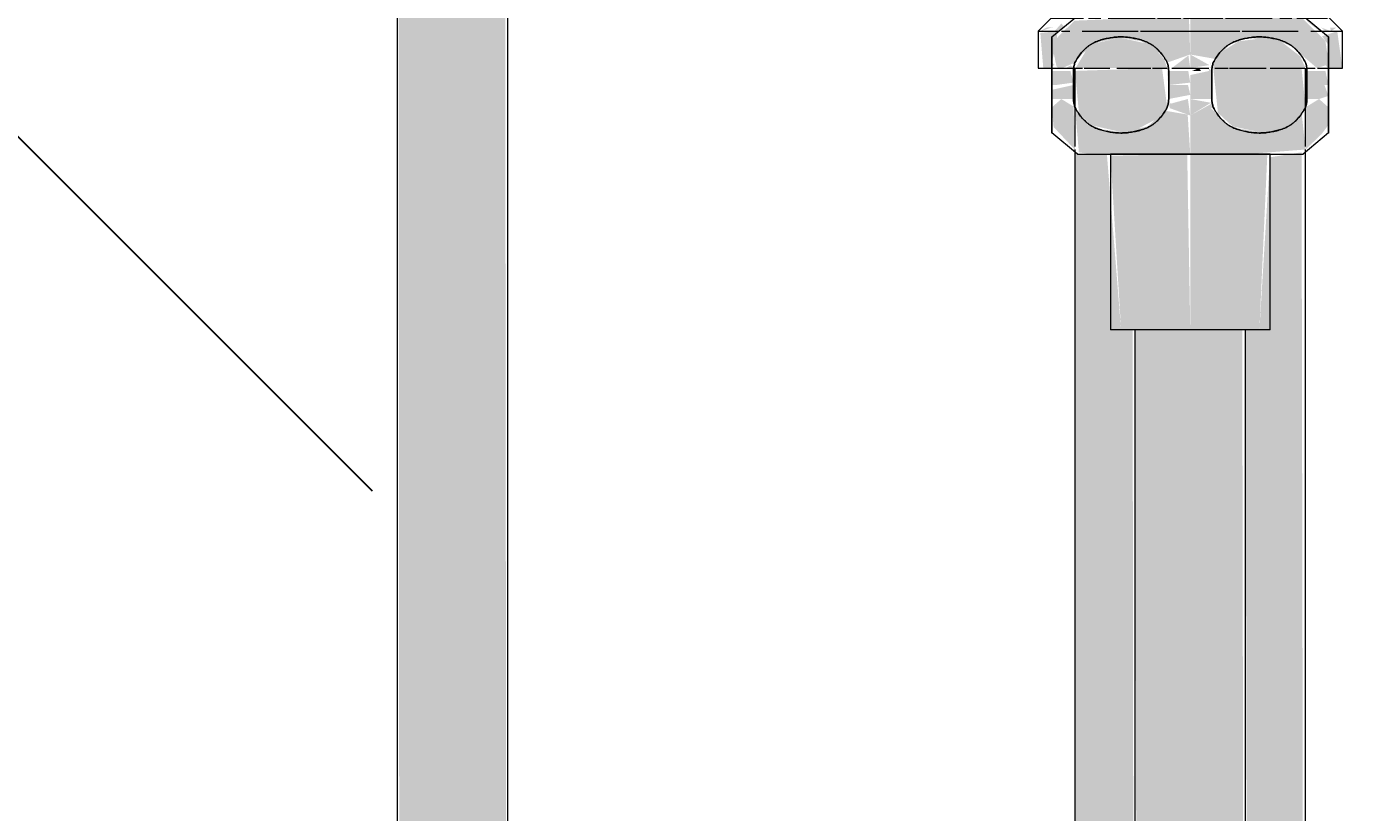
# Model space of a CAD drawing. Header units: metres. Extents: x 147 to 427, y -16 to 162.
# Drawn here: x 392.8434 to 392.9866, y 0.3857 to 0.471 of the extents above; entities that cross this region are included whole.
import ezdxf

# ---------------------------------------------------------------- set-up
doc = ezdxf.new("R2010")
doc.units = ezdxf.units.M
for name, color, linetype, lineweight in [('A-ANNO-DIMS', 7, 'Continuous', 5), ('A-ANNO-DIMS-50', 7, 'Continuous', 5), ('P-PIPE', 7, 'Continuous', 5), ('P-SANR-FIXT', 7, 'Continuous', 5)]:
    doc.layers.add(name, color=color, linetype=linetype, lineweight=lineweight)
doc.styles.add('Century Gothic', font='GOTHIC.TTF', dxfattribs={"height": 0.05})
doc.dimstyles.new('Setores_1_mm', dxfattribs={"dimscale": 0.3048, "dimtxt": 0.052208, "dimasz": 0.520833, "dimexe": 0.393701, "dimexo": 0.246063, "dimgap": 0.287073, "dimtad": 1, "dimrnd": 0.01, "dimzin": 0, "dimdsep": 46, "dimtxsty": 'Century Gothic', "dimblk1": 'OBLIQUE', "dimblk2": 'OBLIQUE', "dimsah": 1, "dimcen": 0.09, "dimazin": 0, "dimtfac": 1, "dimtdec": 4, "dimtix": 1, "dimtmove": 0, "dimatfit": 3, "dimfxl": 1, "dimtvp": 1, "dimtolj": 1, "dimtzin": 0, "dimarcsym": 2})

# ---------------------------------------------------------------- blocks, each defined once
blk = doc.blocks.new('UT_Ducha higiênica - UT_Ducha higiênica-V225-HH')
at = {"layer": 'P-SANR-FIXT', "true_color": 0xf4f4f4, "transparency": 33554598}
h = blk.add_hatch(color=7, dxfattribs=at)
h.paths.add_polyline_path([(-160.30198, 0.1), (-160.28998, 0.1), (-160.29053, 0.1875), (-160.30198, 0.1875), (-160.30198, 0.12592)])
h.paths.add_polyline_path([(-160.29104, 0.2125), (-160.28998, 0.2125), (-160.29049, 0.66817), (-160.30198, 0.66817), (-160.30164, 0.2125), (-160.2911, 0.2125)])
h = blk.add_hatch(color=7, dxfattribs=at)
h.paths.add_polyline_path([(-160.22985, 0.4665), (-160.22853, 0.46707), (-160.22765, 0.46808), (-160.2259, 0.46934), (-160.2234, 0.46978), (-160.22125, 0.4694), (-160.2194, 0.46818), (-160.21837, 0.46713), (-160.21598, 0.46797), (-160.21613, 0.47216), (-160.22853, 0.47164), (-160.23027, 0.46995), (-160.2307, 0.46936), (-160.23098, 0.46898), (-160.23047, 0.46664), (-160.23027, 0.4665)])
h.paths.add_polyline_path([(-160.2162, 0.4665), (-160.21598, 0.4665), (-160.21618, 0.46786), (-160.21797, 0.4665), (-160.21695, 0.4665)])
h = blk.add_hatch(color=7, dxfattribs=at)
h.paths.add_polyline_path([(-160.21598, 0.46797), (-160.21316, 0.46747), (-160.21171, 0.46905), (-160.20966, 0.46978), (-160.20606, 0.46933), (-160.20493, 0.46881), (-160.20224, 0.4665), (-160.20132, 0.46679), (-160.20098, 0.46709), (-160.20132, 0.46945), (-160.20391, 0.47198), (-160.20516, 0.47216), (-160.21598, 0.4719), (-160.21598, 0.46898)])
h.paths.add_polyline_path([(-160.21598, 0.4665), (-160.21391, 0.46682), (-160.21598, 0.46797), (-160.21598, 0.46709)])
for points in [[(-160.22347, 0.4665), (-160.21848, 0.4665), (-160.2188, 0.46747), (-160.22025, 0.46905), (-160.2235, 0.46978), (-160.2263, 0.46919), (-160.22704, 0.4688), (-160.22841, 0.4665), (-160.22348, 0.4665)], [(-160.21348, 0.4665), (-160.20348, 0.4665), (-160.20406, 0.46778), (-160.20606, 0.46933), (-160.20783, 0.46978), (-160.21073, 0.4694), (-160.21239, 0.46838), (-160.21348, 0.46709)], [(-160.23054, 0.46466), (-160.22864, 0.46492), (-160.22897, 0.46619), (-160.23098, 0.46619), (-160.23098, 0.46466)], [(-160.22234, 0.45955), (-160.21948, 0.46105), (-160.21848, 0.46224), (-160.21904, 0.4665), (-160.22848, 0.46619), (-160.22806, 0.46173), (-160.22681, 0.46032), (-160.22348, 0.45955), (-160.22247, 0.45955)], [(-160.21832, 0.46466), (-160.21598, 0.46492), (-160.2162, 0.46619), (-160.21832, 0.46619), (-160.21832, 0.46492)], [(-160.21374, 0.46466), (-160.21364, 0.46492), (-160.21391, 0.46619), (-160.21598, 0.46574), (-160.21598, 0.46466), (-160.21443, 0.46466)], [(-160.21481, 0.46619), (-160.21505, 0.4665), (-160.21576, 0.46619)], [(-160.20734, 0.45955), (-160.20505, 0.46038), (-160.20348, 0.46224), (-160.20391, 0.4665), (-160.21348, 0.4665), (-160.21298, 0.46164), (-160.21139, 0.46017), (-160.20848, 0.45955), (-160.20738, 0.45955)], [(-160.20099, 0.46466), (-160.20132, 0.46619), (-160.20333, 0.46619), (-160.20333, 0.46466), (-160.20143, 0.46466)], [(-160.22996, 0.46314), (-160.22864, 0.46314), (-160.22864, 0.46466), (-160.23098, 0.46414), (-160.23098, 0.46314)], [(-160.21832, 0.46314), (-160.21598, 0.46359), (-160.21622, 0.46466), (-160.21832, 0.46466)], [(-160.21598, 0.46314), (-160.21364, 0.46314), (-160.21374, 0.46466), (-160.21598, 0.46466), (-160.21598, 0.46359)], [(-160.20201, 0.46314), (-160.20099, 0.46348), (-160.20143, 0.46466), (-160.20333, 0.46466), (-160.20333, 0.46314), (-160.20272, 0.46314)], [(-160.22848, 0.45765), (-160.22864, 0.46233), (-160.22996, 0.46314), (-160.23098, 0.46224), (-160.2308, 0.4601), (-160.22853, 0.45769)], [(-160.20348, 0.45766), (-160.20172, 0.45935), (-160.20098, 0.46035), (-160.20099, 0.46224), (-160.20201, 0.46314), (-160.20348, 0.46224), (-160.20348, 0.45797)], [(-160.21697, 0.4381), (-160.21598, 0.4381), (-160.21631, 0.45716), (-160.22463, 0.45698), (-160.22348, 0.4381), (-160.21702, 0.4381)], [(-160.21494, 0.4381), (-160.20848, 0.4381), (-160.20762, 0.45716), (-160.21598, 0.45716), (-160.21598, 0.4381)], [(-160.21298, 0.232), (-160.20998, 0.232), (-160.21034, 0.4381), (-160.22198, 0.4381), (-160.22145, 0.232), (-160.21312, 0.232)]]:
    blk.add_hatch(color=7, dxfattribs=at).paths.add_polyline_path(points)
h = blk.add_hatch(color=7, dxfattribs=at)
h.paths.add_polyline_path([(-160.21631, 0.45716), (-160.21598, 0.45716), (-160.21626, 0.46145), (-160.21878, 0.46188), (-160.22058, 0.46017), (-160.22348, 0.45955), (-160.22551, 0.45985), (-160.22692, 0.46039), (-160.22848, 0.46224), (-160.22806, 0.45735), (-160.22681, 0.45716), (-160.21697, 0.45716)])
h.paths.add_polyline_path([(-160.21598, 0.46136), (-160.21624, 0.46314), (-160.21822, 0.4626), (-160.21626, 0.46151)])
h = blk.add_hatch(color=7, dxfattribs=at)
h.paths.add_polyline_path([(-160.20986, 0.45716), (-160.20348, 0.45766), (-160.20391, 0.46173), (-160.20534, 0.46025), (-160.20848, 0.45955), (-160.21079, 0.45995), (-160.21188, 0.46034), (-160.21374, 0.46215), (-160.21598, 0.46136), (-160.21598, 0.45716), (-160.20987, 0.45716)])
h.paths.add_polyline_path([(-160.21598, 0.46136), (-160.21374, 0.46273), (-160.21598, 0.46314), (-160.21598, 0.46224)])
at = {"layer": 'P-SANR-FIXT'}
for p, q in [((-160.30198, 0.67161), (-160.30198, 0.1)), ((-160.28998, 0.1), (-160.28998, 0.67161)), ((-160.23098, 0.46987), (-160.22821, 0.47216)), ((-160.20375, 0.47216), (-160.20099, 0.46987)), ((-160.23098, 0.46709), (-160.23098, 0.46224)), ((-160.20098, 0.46224), (-160.20098, 0.46709)), ((-160.23098, 0.46466), (-160.23098, 0.46619)), ((-160.22864, 0.46619), (-160.22864, 0.46466)), ((-160.21832, 0.46466), (-160.21832, 0.46619)), ((-160.21364, 0.46619), (-160.21364, 0.46466)), ((-160.20333, 0.46466), (-160.20333, 0.46619)), ((-160.20099, 0.46619), (-160.20099, 0.46466)), ((-160.23098, 0.46314), (-160.23098, 0.46466)), ((-160.22864, 0.46466), (-160.22864, 0.46314)), ((-160.21832, 0.46314), (-160.21832, 0.46466)), ((-160.21364, 0.46466), (-160.21364, 0.46314)), ((-160.20333, 0.46314), (-160.20333, 0.46466)), ((-160.20099, 0.46466), (-160.20099, 0.46314)), ((-160.22821, 0.45716), (-160.23098, 0.45946)), ((-160.20099, 0.45946), (-160.20375, 0.45716)), ((-160.2278, 0.45716), (-160.21598, 0.45716)), ((-160.22464, 0.45716), (-160.22464, 0.4381)), ((-160.21598, 0.45716), (-160.20417, 0.45716)), ((-160.20732, 0.4381), (-160.20732, 0.45716)), ((-160.21598, 0.4381), (-160.22464, 0.4381)), ((-160.22198, 0.4381), (-160.22198, 0.1)), ((-160.20732, 0.4381), (-160.21598, 0.4381)), ((-160.20998, 0.1), (-160.20998, 0.4381))]:
    blk.add_line(p, q, dxfattribs=at)
at = {"layer": 'P-SANR-FIXT', "color": 253, "true_color": 0x9e9e9e}
for p, q in [((-160.23098, 0.46619), (-160.23098, 0.46466)), ((-160.22864, 0.46492), (-160.22864, 0.46619)), ((-160.21832, 0.46619), (-160.21832, 0.46466)), ((-160.21364, 0.46492), (-160.21364, 0.46619)), ((-160.20333, 0.46619), (-160.20333, 0.46466)), ((-160.20099, 0.46492), (-160.20099, 0.46619)), ((-160.23098, 0.46466), (-160.23098, 0.46314)), ((-160.22864, 0.46314), (-160.22864, 0.46466)), ((-160.21832, 0.46466), (-160.21832, 0.46314)), ((-160.21364, 0.46314), (-160.21364, 0.46466)), ((-160.20333, 0.46466), (-160.20333, 0.46314)), ((-160.20099, 0.46314), (-160.20099, 0.46466)), ((-160.22821, 0.45716), (-160.22464, 0.45716)), ((-160.22821, 0.45716), (-160.2278, 0.45716)), ((-160.22211, 0.45716), (-160.22464, 0.45716)), ((-160.21822, 0.45716), (-160.2221, 0.45716)), ((-160.21598, 0.45716), (-160.21822, 0.45716)), ((-160.20987, 0.45716), (-160.21598, 0.45716)), ((-160.20732, 0.45716), (-160.20986, 0.45716)), ((-160.20732, 0.45716), (-160.20375, 0.45716)), ((-160.22242, 0.4381), (-160.22348, 0.4381)), ((-160.21598, 0.4381), (-160.22198, 0.4381)), ((-160.20998, 0.4381), (-160.21598, 0.4381)), ((-160.20848, 0.4381), (-160.20955, 0.4381))]:
    blk.add_line(p, q, dxfattribs=at)
at = {"layer": 'P-SANR-FIXT', "color": 254, "true_color": 0xd5d5d5}
for p, q in [((-160.22864, 0.46466), (-160.22864, 0.46492)), ((-160.21364, 0.46466), (-160.21364, 0.46492)), ((-160.20099, 0.46466), (-160.20099, 0.46492)), ((-160.22211, 0.45716), (-160.22464, 0.45716)), ((-160.22437, 0.45716), (-160.22211, 0.45716)), ((-160.2221, 0.45716), (-160.21598, 0.45716)), ((-160.21598, 0.45716), (-160.2221, 0.45716)), ((-160.21598, 0.45716), (-160.20987, 0.45716)), ((-160.20987, 0.45716), (-160.21598, 0.45716)), ((-160.20986, 0.45716), (-160.20759, 0.45716)), ((-160.20732, 0.45716), (-160.20986, 0.45716)), ((-160.21785, 0.4381), (-160.22225, 0.4381)), ((-160.21598, 0.4381), (-160.22198, 0.4381)), ((-160.21598, 0.4381), (-160.21717, 0.4381)), ((-160.20998, 0.4381), (-160.21598, 0.4381)), ((-160.20971, 0.4381), (-160.21598, 0.4381))]:
    blk.add_line(p, q, dxfattribs=at)
at = {"layer": 'P-SANR-FIXT'}
for points, knots in [([(-160.23098, 0.46709), (-160.23098, 0.4673), (-160.23098, 0.46768), (-160.23098, 0.46819), (-160.23098, 0.46855), (-160.23098, 0.46881), (-160.23098, 0.46899), (-160.23098, 0.46914), (-160.23098, 0.46933), (-160.23098, 0.46951), (-160.23098, 0.46965), (-160.23098, 0.46973), (-160.23098, 0.46978), (-160.23098, 0.46983), (-160.23098, 0.46987), (-160.23098, 0.46989), (-160.23098, 0.46986), (-160.23098, 0.46979), (-160.23098, 0.46972), (-160.23098, 0.46964), (-160.23098, 0.46951), (-160.23098, 0.46933), (-160.23098, 0.46915), (-160.23098, 0.46904), (-160.23098, 0.46899)], [0, 0, 0, 0, 0.05, 0.1, 0.15, 0.175, 0.2, 0.225, 0.25, 0.3, 0.35, 0.375, 0.4, 0.425, 0.45, 0.5, 0.55, 0.6, 0.625, 0.65, 0.7, 0.75, 0.775, 0.8, 0.8, 0.8, 0.8]), ([(-160.21848, 0.46709), (-160.21859, 0.4673), (-160.21881, 0.46768), (-160.21919, 0.46819), (-160.21954, 0.46855), (-160.21984, 0.46881), (-160.22007, 0.46899), (-160.22033, 0.46914), (-160.22068, 0.46933), (-160.22116, 0.46951), (-160.22166, 0.46965), (-160.22205, 0.46973), (-160.22234, 0.46978), (-160.22263, 0.46983), (-160.22302, 0.46987), (-160.22351, 0.46989), (-160.22409, 0.46986), (-160.22457, 0.46979), (-160.22495, 0.46972), (-160.22534, 0.46964), (-160.22582, 0.46951), (-160.22629, 0.46933), (-160.22664, 0.46915), (-160.22688, 0.46899), (-160.22712, 0.46881), (-160.22742, 0.46856), (-160.2279, 0.46804), (-160.22827, 0.4675), (-160.22848, 0.46709)], [0, 0, 0, 0, 0.05, 0.1, 0.15, 0.175, 0.2, 0.225, 0.25, 0.3, 0.35, 0.375, 0.4, 0.425, 0.45, 0.5, 0.55, 0.6, 0.625, 0.65, 0.7, 0.75, 0.775, 0.8, 0.825, 0.85, 0.9, 1, 1, 1, 1]), ([(-160.20348, 0.46709), (-160.20359, 0.4673), (-160.20381, 0.46768), (-160.20419, 0.46819), (-160.20454, 0.46855), (-160.20484, 0.46881), (-160.20507, 0.46899), (-160.20533, 0.46914), (-160.20568, 0.46933), (-160.20616, 0.46951), (-160.20666, 0.46965), (-160.20705, 0.46973), (-160.20734, 0.46978), (-160.20763, 0.46983), (-160.20802, 0.46987), (-160.20851, 0.46989), (-160.20909, 0.46986), (-160.20957, 0.46979), (-160.20995, 0.46972), (-160.21034, 0.46964), (-160.21082, 0.46951), (-160.21129, 0.46933), (-160.21164, 0.46915), (-160.21188, 0.46899), (-160.21212, 0.46881), (-160.21242, 0.46856), (-160.2129, 0.46804), (-160.21327, 0.4675), (-160.21348, 0.46709)], [0, 0, 0, 0, 0.05, 0.1, 0.15, 0.175, 0.2, 0.225, 0.25, 0.3, 0.35, 0.375, 0.4, 0.425, 0.45, 0.5, 0.55, 0.6, 0.625, 0.65, 0.7, 0.75, 0.775, 0.8, 0.825, 0.85, 0.9, 1, 1, 1, 1]), ([(-160.20098, 0.46898), (-160.20098, 0.46904), (-160.20098, 0.46914), (-160.20098, 0.46933), (-160.20098, 0.46951), (-160.20098, 0.46965), (-160.20098, 0.46973), (-160.20098, 0.46978), (-160.20098, 0.46983), (-160.20098, 0.46987), (-160.20098, 0.46989), (-160.20098, 0.46986), (-160.20098, 0.46979), (-160.20098, 0.46972), (-160.20098, 0.46964), (-160.20098, 0.46951), (-160.20098, 0.46933), (-160.20098, 0.46915), (-160.20098, 0.46899), (-160.20098, 0.46881), (-160.20098, 0.46856), (-160.20098, 0.46804), (-160.20098, 0.4675), (-160.20098, 0.46709)], [0.2, 0.2, 0.2, 0.2, 0.225, 0.25, 0.3, 0.35, 0.375, 0.4, 0.425, 0.45, 0.5, 0.55, 0.6, 0.625, 0.65, 0.7, 0.75, 0.775, 0.8, 0.825, 0.85, 0.9, 1, 1, 1, 1]), ([(-160.23098, 0.46034), (-160.23098, 0.46029), (-160.23098, 0.46018), (-160.23098, 0.46), (-160.23098, 0.45982), (-160.23098, 0.45969), (-160.23098, 0.45961), (-160.23098, 0.45953), (-160.23098, 0.45947), (-160.23098, 0.45944), (-160.23098, 0.45946), (-160.23098, 0.4595), (-160.23098, 0.45955), (-160.23098, 0.4596), (-160.23098, 0.45968), (-160.23098, 0.45982), (-160.23098, 0.46), (-160.23098, 0.46018), (-160.23098, 0.46034), (-160.23098, 0.46052), (-160.23098, 0.46078), (-160.23098, 0.46114), (-160.23098, 0.46165), (-160.23098, 0.46203), (-160.23098, 0.46224)], [0.2, 0.2, 0.2, 0.2, 0.225, 0.25, 0.3, 0.35, 0.375, 0.4, 0.45, 0.5, 0.55, 0.575, 0.6, 0.625, 0.65, 0.7, 0.75, 0.775, 0.8, 0.825, 0.85, 0.9, 0.95, 1, 1, 1, 1]), ([(-160.22848, 0.46224), (-160.22827, 0.46183), (-160.2279, 0.46128), (-160.22742, 0.46077), (-160.22712, 0.46051), (-160.22688, 0.46034), (-160.22664, 0.46018), (-160.22629, 0.46), (-160.22582, 0.45982), (-160.22534, 0.45969), (-160.22495, 0.45961), (-160.22457, 0.45953), (-160.22409, 0.45947), (-160.22351, 0.45944), (-160.22302, 0.45946), (-160.22263, 0.4595), (-160.22234, 0.45955), (-160.22205, 0.4596), (-160.22166, 0.45968), (-160.22116, 0.45982), (-160.22068, 0.46), (-160.22033, 0.46018), (-160.22007, 0.46034), (-160.21984, 0.46052), (-160.21954, 0.46078), (-160.21919, 0.46114), (-160.21881, 0.46165), (-160.21859, 0.46203), (-160.21848, 0.46224)], [0, 0, 0, 0, 0.1, 0.15, 0.175, 0.2, 0.225, 0.25, 0.3, 0.35, 0.375, 0.4, 0.45, 0.5, 0.55, 0.575, 0.6, 0.625, 0.65, 0.7, 0.75, 0.775, 0.8, 0.825, 0.85, 0.9, 0.95, 1, 1, 1, 1]), ([(-160.21348, 0.46224), (-160.21327, 0.46183), (-160.2129, 0.46128), (-160.21242, 0.46077), (-160.21212, 0.46051), (-160.21188, 0.46034), (-160.21164, 0.46018), (-160.21129, 0.46), (-160.21082, 0.45982), (-160.21034, 0.45969), (-160.20995, 0.45961), (-160.20957, 0.45953), (-160.20909, 0.45947), (-160.20851, 0.45944), (-160.20802, 0.45946), (-160.20763, 0.4595), (-160.20734, 0.45955), (-160.20705, 0.4596), (-160.20666, 0.45968), (-160.20616, 0.45982), (-160.20568, 0.46), (-160.20533, 0.46018), (-160.20507, 0.46034), (-160.20484, 0.46052), (-160.20454, 0.46078), (-160.20419, 0.46114), (-160.20381, 0.46165), (-160.20359, 0.46203), (-160.20348, 0.46224)], [0, 0, 0, 0, 0.1, 0.15, 0.175, 0.2, 0.225, 0.25, 0.3, 0.35, 0.375, 0.4, 0.45, 0.5, 0.55, 0.575, 0.6, 0.625, 0.65, 0.7, 0.75, 0.775, 0.8, 0.825, 0.85, 0.9, 0.95, 1, 1, 1, 1]), ([(-160.20098, 0.46224), (-160.20098, 0.46183), (-160.20098, 0.46128), (-160.20098, 0.46077), (-160.20098, 0.46051), (-160.20098, 0.46034), (-160.20098, 0.46018), (-160.20098, 0.46), (-160.20098, 0.45982), (-160.20098, 0.45969), (-160.20098, 0.45961), (-160.20098, 0.45953), (-160.20098, 0.45947), (-160.20098, 0.45944), (-160.20098, 0.45946), (-160.20098, 0.4595), (-160.20098, 0.45955), (-160.20098, 0.4596), (-160.20098, 0.45968), (-160.20098, 0.45982), (-160.20098, 0.46), (-160.20098, 0.46018), (-160.20098, 0.46029), (-160.20098, 0.46035)], [0, 0, 0, 0, 0.1, 0.15, 0.175, 0.2, 0.225, 0.25, 0.3, 0.35, 0.375, 0.4, 0.45, 0.5, 0.55, 0.575, 0.6, 0.625, 0.65, 0.7, 0.75, 0.775, 0.8, 0.8, 0.8, 0.8])]:
    blk.add_open_spline(points, degree=3, knots=knots, dxfattribs=at)
at = {"layer": 'P-SANR-FIXT', "color": 254, "true_color": 0xd5d5d5}
for points, knots in [([(-160.22689, 0.46898), (-160.22681, 0.46904), (-160.22664, 0.46914), (-160.22628, 0.46933), (-160.2258, 0.46951), (-160.22531, 0.46965), (-160.22491, 0.46973), (-160.22472, 0.46977), (-160.22462, 0.46978)], [0.2, 0.2, 0.2, 0.2, 0.225, 0.25, 0.3, 0.35, 0.375, 0.4, 0.4, 0.4, 0.4]), ([(-160.22462, 0.46978), (-160.22452, 0.4698), (-160.22433, 0.46983), (-160.22395, 0.46987), (-160.22346, 0.46989), (-160.22287, 0.46986), (-160.22249, 0.46981), (-160.2223, 0.46978)], [0.4, 0.4, 0.4, 0.4, 0.425, 0.45, 0.5, 0.55, 0.6, 0.6, 0.6, 0.6]), ([(-160.2223, 0.46978), (-160.22221, 0.46976), (-160.22202, 0.46972), (-160.22163, 0.46964), (-160.22114, 0.46951), (-160.22068, 0.46933), (-160.22033, 0.46915), (-160.22016, 0.46904), (-160.22008, 0.46899)], [0.6, 0.6, 0.6, 0.6, 0.625, 0.65, 0.7, 0.75, 0.775, 0.8, 0.8, 0.8, 0.8]), ([(-160.21189, 0.46898), (-160.21181, 0.46904), (-160.21164, 0.46914), (-160.21128, 0.46933), (-160.2108, 0.46951), (-160.21031, 0.46965), (-160.20991, 0.46973), (-160.20972, 0.46977), (-160.20962, 0.46978)], [0.2, 0.2, 0.2, 0.2, 0.225, 0.25, 0.3, 0.35, 0.375, 0.4, 0.4, 0.4, 0.4]), ([(-160.20962, 0.46978), (-160.20952, 0.4698), (-160.20933, 0.46983), (-160.20895, 0.46987), (-160.20846, 0.46989), (-160.20787, 0.46986), (-160.20749, 0.46981), (-160.2073, 0.46978)], [0.4, 0.4, 0.4, 0.4, 0.425, 0.45, 0.5, 0.55, 0.6, 0.6, 0.6, 0.6]), ([(-160.2073, 0.46978), (-160.20721, 0.46976), (-160.20702, 0.46972), (-160.20663, 0.46964), (-160.20614, 0.46951), (-160.20568, 0.46933), (-160.20533, 0.46915), (-160.20516, 0.46904), (-160.20508, 0.46899)], [0.6, 0.6, 0.6, 0.6, 0.625, 0.65, 0.7, 0.75, 0.775, 0.8, 0.8, 0.8, 0.8]), ([(-160.22848, 0.46709), (-160.22838, 0.4673), (-160.22815, 0.46768), (-160.22778, 0.46819), (-160.22743, 0.46855), (-160.22713, 0.46881), (-160.22697, 0.46893), (-160.22689, 0.46898)], [0, 0, 0, 0, 0.05, 0.1, 0.15, 0.175, 0.2, 0.2, 0.2, 0.2]), ([(-160.22008, 0.46899), (-160.22, 0.46893), (-160.21985, 0.46881), (-160.21955, 0.46856), (-160.21906, 0.46804), (-160.2187, 0.4675), (-160.21848, 0.46709)], [0.8, 0.8, 0.8, 0.8, 0.825, 0.85, 0.9, 1, 1, 1, 1]), ([(-160.21348, 0.46709), (-160.21338, 0.4673), (-160.21315, 0.46768), (-160.21278, 0.46819), (-160.21243, 0.46855), (-160.21213, 0.46881), (-160.21197, 0.46893), (-160.21189, 0.46898)], [0, 0, 0, 0, 0.05, 0.1, 0.15, 0.175, 0.2, 0.2, 0.2, 0.2]), ([(-160.20508, 0.46899), (-160.205, 0.46893), (-160.20485, 0.46881), (-160.20455, 0.46856), (-160.20406, 0.46804), (-160.2037, 0.4675), (-160.20348, 0.46709)], [0.8, 0.8, 0.8, 0.8, 0.825, 0.85, 0.9, 1, 1, 1, 1]), ([(-160.22689, 0.46035), (-160.22697, 0.4604), (-160.22713, 0.46052), (-160.22743, 0.46078), (-160.22778, 0.46114), (-160.22815, 0.46165), (-160.22838, 0.46203), (-160.22848, 0.46224)], [0.8, 0.8, 0.8, 0.8, 0.825, 0.85, 0.9, 0.95, 1, 1, 1, 1]), ([(-160.21848, 0.46224), (-160.2187, 0.46183), (-160.21906, 0.46128), (-160.21955, 0.46077), (-160.21985, 0.46051), (-160.22, 0.4604), (-160.22008, 0.46034)], [0, 0, 0, 0, 0.1, 0.15, 0.175, 0.2, 0.2, 0.2, 0.2]), ([(-160.21189, 0.46035), (-160.21197, 0.4604), (-160.21213, 0.46052), (-160.21243, 0.46078), (-160.21278, 0.46114), (-160.21315, 0.46165), (-160.21338, 0.46203), (-160.21348, 0.46224)], [0.8, 0.8, 0.8, 0.8, 0.825, 0.85, 0.9, 0.95, 1, 1, 1, 1]), ([(-160.20348, 0.46224), (-160.2037, 0.46183), (-160.20406, 0.46128), (-160.20455, 0.46077), (-160.20485, 0.46051), (-160.205, 0.4604), (-160.20508, 0.46034)], [0, 0, 0, 0, 0.1, 0.15, 0.175, 0.2, 0.2, 0.2, 0.2]), ([(-160.22462, 0.45955), (-160.22472, 0.45956), (-160.22491, 0.4596), (-160.22531, 0.45968), (-160.2258, 0.45982), (-160.22628, 0.46), (-160.22664, 0.46018), (-160.22681, 0.46029), (-160.22689, 0.46035)], [0.6, 0.6, 0.6, 0.6, 0.625, 0.65, 0.7, 0.75, 0.775, 0.8, 0.8, 0.8, 0.8]), ([(-160.22008, 0.46034), (-160.22016, 0.46029), (-160.22033, 0.46018), (-160.22068, 0.46), (-160.22114, 0.45982), (-160.22163, 0.45969), (-160.22202, 0.45961), (-160.22221, 0.45957), (-160.2223, 0.45955)], [0.2, 0.2, 0.2, 0.2, 0.225, 0.25, 0.3, 0.35, 0.375, 0.4, 0.4, 0.4, 0.4]), ([(-160.20962, 0.45955), (-160.20972, 0.45956), (-160.20991, 0.4596), (-160.21031, 0.45968), (-160.2108, 0.45982), (-160.21128, 0.46), (-160.21164, 0.46018), (-160.21181, 0.46029), (-160.21189, 0.46035)], [0.6, 0.6, 0.6, 0.6, 0.625, 0.65, 0.7, 0.75, 0.775, 0.8, 0.8, 0.8, 0.8]), ([(-160.20508, 0.46034), (-160.20516, 0.46029), (-160.20533, 0.46018), (-160.20568, 0.46), (-160.20614, 0.45982), (-160.20663, 0.45969), (-160.20702, 0.45961), (-160.20721, 0.45957), (-160.2073, 0.45955)], [0.2, 0.2, 0.2, 0.2, 0.225, 0.25, 0.3, 0.35, 0.375, 0.4, 0.4, 0.4, 0.4]), ([(-160.2223, 0.45955), (-160.22249, 0.45952), (-160.22287, 0.45947), (-160.22346, 0.45944), (-160.22395, 0.45946), (-160.22433, 0.4595), (-160.22452, 0.45953), (-160.22462, 0.45955)], [0.4, 0.4, 0.4, 0.4, 0.45, 0.5, 0.55, 0.575, 0.6, 0.6, 0.6, 0.6]), ([(-160.2073, 0.45955), (-160.20749, 0.45952), (-160.20787, 0.45947), (-160.20846, 0.45944), (-160.20895, 0.45946), (-160.20933, 0.4595), (-160.20952, 0.45953), (-160.20962, 0.45955)], [0.4, 0.4, 0.4, 0.4, 0.45, 0.5, 0.55, 0.575, 0.6, 0.6, 0.6, 0.6])]:
    blk.add_open_spline(points, degree=3, knots=knots, dxfattribs=at)
at = {"layer": 'P-SANR-FIXT', "color": 253, "true_color": 0x9e9e9e}
for points, knots in [([(-160.23098, 0.46899), (-160.23098, 0.46893), (-160.23098, 0.46881), (-160.23098, 0.46856), (-160.23098, 0.46804), (-160.23098, 0.4675), (-160.23098, 0.46709)], [0.8, 0.8, 0.8, 0.8, 0.825, 0.85, 0.9, 1, 1, 1, 1]), ([(-160.20098, 0.46709), (-160.20098, 0.4673), (-160.20098, 0.46768), (-160.20098, 0.46819), (-160.20098, 0.46855), (-160.20098, 0.46881), (-160.20098, 0.46893), (-160.20098, 0.46898)], [0, 0, 0, 0, 0.05, 0.1, 0.15, 0.175, 0.2, 0.2, 0.2, 0.2]), ([(-160.23098, 0.46224), (-160.23098, 0.46183), (-160.23098, 0.46128), (-160.23098, 0.46077), (-160.23098, 0.46051), (-160.23098, 0.4604), (-160.23098, 0.46034)], [0, 0, 0, 0, 0.1, 0.15, 0.175, 0.2, 0.2, 0.2, 0.2]), ([(-160.20098, 0.46035), (-160.20098, 0.4604), (-160.20098, 0.46052), (-160.20098, 0.46078), (-160.20098, 0.46114), (-160.20098, 0.46165), (-160.20098, 0.46203), (-160.20098, 0.46224)], [0.8, 0.8, 0.8, 0.8, 0.825, 0.85, 0.9, 0.95, 1, 1, 1, 1])]:
    blk.add_open_spline(points, degree=3, knots=knots, dxfattribs=at)
for points in [[(-160.23098, 0.46709), (-160.23098, 0.46695), (-160.23098, 0.4668), (-160.23098, 0.46665)], [(-160.23098, 0.46665), (-160.23098, 0.4668), (-160.23098, 0.46695), (-160.23098, 0.46709)], [(-160.2286, 0.46665), (-160.22857, 0.4668), (-160.22853, 0.46695), (-160.22848, 0.46709)], [(-160.22848, 0.46709), (-160.22853, 0.46695), (-160.22857, 0.4668), (-160.2286, 0.46665)], [(-160.20337, 0.46665), (-160.20339, 0.4668), (-160.20343, 0.46695), (-160.20348, 0.46709)], [(-160.20348, 0.46709), (-160.20343, 0.46695), (-160.20339, 0.4668), (-160.20337, 0.46665)], [(-160.20098, 0.46709), (-160.20098, 0.46695), (-160.20098, 0.4668), (-160.20098, 0.46665)], [(-160.20098, 0.46665), (-160.20098, 0.4668), (-160.20098, 0.46695), (-160.20098, 0.46709)], [(-160.21837, 0.46665), (-160.21834, 0.4665), (-160.21833, 0.46635), (-160.21832, 0.46619)], [(-160.21832, 0.46619), (-160.21833, 0.46635), (-160.21834, 0.4665), (-160.21837, 0.46665)], [(-160.21364, 0.46619), (-160.21364, 0.46635), (-160.21363, 0.4665), (-160.2136, 0.46665)], [(-160.2136, 0.46665), (-160.21363, 0.4665), (-160.21364, 0.46635), (-160.21364, 0.46619)], [(-160.23098, 0.46268), (-160.23098, 0.46253), (-160.23098, 0.46238), (-160.23098, 0.46224)], [(-160.23098, 0.46224), (-160.23098, 0.46238), (-160.23098, 0.46253), (-160.23098, 0.46268)], [(-160.22848, 0.46224), (-160.22853, 0.46238), (-160.22857, 0.46253), (-160.2286, 0.46268)], [(-160.2286, 0.46268), (-160.22857, 0.46253), (-160.22853, 0.46238), (-160.22848, 0.46224)], [(-160.21832, 0.46314), (-160.21833, 0.46298), (-160.21834, 0.46283), (-160.21837, 0.46268)], [(-160.21837, 0.46268), (-160.21834, 0.46283), (-160.21833, 0.46298), (-160.21832, 0.46314)], [(-160.2136, 0.46268), (-160.21363, 0.46283), (-160.21364, 0.46298), (-160.21364, 0.46314)], [(-160.21364, 0.46314), (-160.21364, 0.46298), (-160.21363, 0.46283), (-160.2136, 0.46268)], [(-160.20348, 0.46224), (-160.20343, 0.46238), (-160.20339, 0.46253), (-160.20337, 0.46268)], [(-160.20337, 0.46268), (-160.20339, 0.46253), (-160.20343, 0.46238), (-160.20348, 0.46224)], [(-160.20098, 0.46268), (-160.20098, 0.46253), (-160.20098, 0.46238), (-160.20098, 0.46224)], [(-160.20098, 0.46224), (-160.20098, 0.46238), (-160.20098, 0.46253), (-160.20098, 0.46268)]]:
    blk.add_open_spline(points, degree=3, dxfattribs=at)
at = {"layer": 'P-SANR-FIXT'}
for points in [[(-160.21848, 0.46709), (-160.21843, 0.46695), (-160.21839, 0.4668), (-160.21837, 0.46665)], [(-160.21837, 0.46665), (-160.21839, 0.4668), (-160.21843, 0.46695), (-160.21848, 0.46709)], [(-160.2136, 0.46665), (-160.21357, 0.4668), (-160.21353, 0.46695), (-160.21348, 0.46709)], [(-160.21348, 0.46709), (-160.21353, 0.46695), (-160.21357, 0.4668), (-160.2136, 0.46665)], [(-160.23098, 0.46665), (-160.23098, 0.4665), (-160.23098, 0.46635), (-160.23098, 0.46619)], [(-160.23098, 0.46619), (-160.23098, 0.46635), (-160.23098, 0.4665), (-160.23098, 0.46665)], [(-160.22864, 0.46619), (-160.22864, 0.46635), (-160.22862, 0.4665), (-160.2286, 0.46665)], [(-160.2286, 0.46665), (-160.22862, 0.4665), (-160.22864, 0.46635), (-160.22864, 0.46619)], [(-160.20333, 0.46619), (-160.20333, 0.46635), (-160.20334, 0.4665), (-160.20337, 0.46665)], [(-160.20337, 0.46665), (-160.20334, 0.4665), (-160.20333, 0.46635), (-160.20333, 0.46619)], [(-160.20098, 0.46665), (-160.20099, 0.4665), (-160.20099, 0.46635), (-160.20099, 0.46619)], [(-160.20099, 0.46619), (-160.20099, 0.46635), (-160.20099, 0.4665), (-160.20098, 0.46665)], [(-160.23098, 0.46314), (-160.23098, 0.46298), (-160.23098, 0.46283), (-160.23098, 0.46268)], [(-160.23098, 0.46268), (-160.23098, 0.46283), (-160.23098, 0.46298), (-160.23098, 0.46314)], [(-160.2286, 0.46268), (-160.22862, 0.46283), (-160.22864, 0.46298), (-160.22864, 0.46314)], [(-160.22864, 0.46314), (-160.22864, 0.46298), (-160.22862, 0.46283), (-160.2286, 0.46268)], [(-160.21837, 0.46268), (-160.21839, 0.46253), (-160.21843, 0.46238), (-160.21848, 0.46224)], [(-160.21848, 0.46224), (-160.21843, 0.46238), (-160.21839, 0.46253), (-160.21837, 0.46268)], [(-160.21348, 0.46224), (-160.21353, 0.46238), (-160.21357, 0.46253), (-160.2136, 0.46268)], [(-160.2136, 0.46268), (-160.21357, 0.46253), (-160.21353, 0.46238), (-160.21348, 0.46224)], [(-160.20337, 0.46268), (-160.20334, 0.46283), (-160.20333, 0.46298), (-160.20333, 0.46314)], [(-160.20333, 0.46314), (-160.20333, 0.46298), (-160.20334, 0.46283), (-160.20337, 0.46268)], [(-160.20099, 0.46314), (-160.20099, 0.46298), (-160.20099, 0.46283), (-160.20098, 0.46268)], [(-160.20098, 0.46268), (-160.20099, 0.46283), (-160.20099, 0.46298), (-160.20099, 0.46314)]]:
    blk.add_open_spline(points, degree=3, dxfattribs=at)
blk = doc.blocks.new('Joelho 45_90 - Agua Fria_Soldavel - MEP - Tigre - Standard-V247-HH')
at = {"layer": 'P-PIPE', "true_color": 0x69503c}
for points in [[(-160.22853, 0.4719), (-160.22698, 0.47216), (-160.22737, 0.475), (-160.23091, 0.475), (-160.23027, 0.4719), (-160.22897, 0.4719)], [(-160.20233, 0.4719), (-160.20111, 0.4719), (-160.2014, 0.4732), (-160.20264, 0.47289), (-160.20418, 0.475), (-160.20499, 0.47484), (-160.20456, 0.47216), (-160.2024, 0.4719)]]:
    blk.add_hatch(color=27, dxfattribs=at).paths.add_polyline_path(points)
h = blk.add_hatch(color=27, dxfattribs=at)
h.paths.add_polyline_path([(-160.23047, 0.4705), (-160.22958, 0.47089), (-160.22996, 0.47133), (-160.2307, 0.4705)])
h.paths.add_polyline_path([(-160.23223, 0.4705), (-160.23084, 0.47095), (-160.2316, 0.47089), (-160.23192, 0.47069)])
h = blk.add_hatch(color=27, dxfattribs=at)
h.paths.add_polyline_path([(-160.20071, 0.4705), (-160.20012, 0.47089), (-160.20082, 0.47089)])
h.paths.add_polyline_path([(-160.20169, 0.4705), (-160.20353, 0.4719), (-160.20312, 0.47141), (-160.20194, 0.4705)])
h.paths.add_polyline_path([(-160.20071, 0.4705), (-160.20178, 0.47089), (-160.20132, 0.4705), (-160.20098, 0.4705)])
h = blk.add_hatch(color=27, dxfattribs=at)
h.paths.add_polyline_path([(-160.23125, 0.4665), (-160.2307, 0.46685), (-160.23098, 0.46709), (-160.23042, 0.46975), (-160.23047, 0.4705), (-160.23224, 0.47031), (-160.23192, 0.4665), (-160.23144, 0.4665)])
h.paths.add_polyline_path([(-160.22945, 0.4665), (-160.22848, 0.4665), (-160.22897, 0.46679), (-160.22926, 0.46662)])
h.paths.add_polyline_path([(-160.21837, 0.4665), (-160.21819, 0.46675), (-160.21848, 0.4665)])
h = blk.add_hatch(color=27, dxfattribs=at)
h.paths.add_polyline_path([(-160.19958, 0.4665), (-160.19948, 0.4665), (-160.20004, 0.4705), (-160.20169, 0.46995), (-160.20098, 0.46899), (-160.20132, 0.46679), (-160.20098, 0.4665), (-160.19973, 0.4665)])
h.paths.add_polyline_path([(-160.21391, 0.4665), (-160.21348, 0.4665), (-160.21391, 0.46724), (-160.21365, 0.46663), (-160.21399, 0.4665)])
at = {"layer": 'P-PIPE', "color": 254, "true_color": 0xd5d5d5}
for p, q in [((-160.21598, 0.51404), (-160.21542, 0.51403)), ((-160.20387, 0.50711), (-160.2036, 0.50662)), ((-160.22962, 0.50334), (-160.22948, 0.50388)), ((-160.20194, 0.49999), (-160.20194, 0.49995)), ((-160.20194, 0.49982), (-160.20194, 0.49971)), ((-160.2287, 0.4857), (-160.22949, 0.4857)), ((-160.22949, 0.4857), (-160.2287, 0.4857)), ((-160.22643, 0.4857), (-160.22782, 0.4857)), ((-160.22782, 0.4857), (-160.22643, 0.4857)), ((-160.2243, 0.4857), (-160.22565, 0.4857)), ((-160.22565, 0.4857), (-160.2243, 0.4857)), ((-160.23108, 0.4846), (-160.23057, 0.4846)), ((-160.23057, 0.4846), (-160.23108, 0.4846)), ((-160.23026, 0.4846), (-160.2295, 0.4846)), ((-160.2295, 0.4846), (-160.23026, 0.4846)), ((-160.2287, 0.4846), (-160.22666, 0.4846)), ((-160.22666, 0.4846), (-160.2287, 0.4846)), ((-160.22642, 0.4846), (-160.22353, 0.4846)), ((-160.22353, 0.4846), (-160.22642, 0.4846)), ((-160.22347, 0.4846), (-160.2216, 0.4846)), ((-160.2216, 0.4846), (-160.22347, 0.4846)), ((-160.21037, 0.4846), (-160.20929, 0.4846)), ((-160.20929, 0.4846), (-160.21037, 0.4846)), ((-160.20088, 0.4831), (-160.20088, 0.48375)), ((-160.20088, 0.48095), (-160.20088, 0.48226))]:
    blk.add_line(p, q, dxfattribs=at)
at = {"layer": 'P-PIPE', "color": 254, "true_color": 0xe9e9e9}
for p, q in [((-160.21542, 0.51403), (-160.21486, 0.514)), ((-160.21265, 0.51364), (-160.2121, 0.51349)), ((-160.20632, 0.4857), (-160.20692, 0.4857)), ((-160.20692, 0.4857), (-160.20632, 0.4857)), ((-160.2044, 0.4857), (-160.20534, 0.4857)), ((-160.20534, 0.4857), (-160.2044, 0.4857)), ((-160.20248, 0.4857), (-160.20311, 0.4857)), ((-160.20311, 0.4857), (-160.20248, 0.4857)), ((-160.20194, 0.4857), (-160.20213, 0.4857)), ((-160.20213, 0.4857), (-160.20194, 0.4857)), ((-160.20805, 0.4846), (-160.20724, 0.4846)), ((-160.20724, 0.4846), (-160.20805, 0.4846)), ((-160.20621, 0.4846), (-160.20554, 0.4846)), ((-160.20554, 0.4846), (-160.20621, 0.4846))]:
    blk.add_line(p, q, dxfattribs=at)
at = {"layer": 'P-PIPE', "color": 7, "true_color": 0xf0f0f0}
for p, q in [((-160.20194, 0.4898), (-160.20194, 0.48925)), ((-160.20194, 0.48925), (-160.20194, 0.48869)), ((-160.2014, 0.4846), (-160.20088, 0.4846)), ((-160.20088, 0.4846), (-160.2014, 0.4846))]:
    blk.add_line(p, q, dxfattribs=at)
at = {"layer": 'P-PIPE', "color": 253, "true_color": 0x9e9e9e}
for p, q in [((-160.23108, 0.4846), (-160.23108, 0.48095)), ((-160.20088, 0.47909), (-160.20088, 0.47981)), ((-160.20088, 0.47658), (-160.20088, 0.47851)), ((-160.20088, 0.4735), (-160.20088, 0.47627)), ((-160.22831, 0.4719), (-160.22755, 0.4719)), ((-160.22701, 0.4719), (-160.22569, 0.4719)), ((-160.22489, 0.4719), (-160.2198, 0.4719)), ((-160.21954, 0.4719), (-160.21699, 0.4719)), ((-160.2167, 0.4719), (-160.21598, 0.4719)), ((-160.21598, 0.4719), (-160.21243, 0.4719)), ((-160.21217, 0.4719), (-160.20708, 0.4719)), ((-160.20628, 0.4719), (-160.20496, 0.4719)), ((-160.20442, 0.4719), (-160.20366, 0.4719)), ((-160.22995, 0.4705), (-160.22905, 0.4705)), ((-160.22771, 0.4705), (-160.22659, 0.4705)), ((-160.22659, 0.4705), (-160.22163, 0.4705)), ((-160.22139, 0.4705), (-160.21699, 0.4705)), ((-160.21696, 0.4705), (-160.21598, 0.4705)), ((-160.21598, 0.4705), (-160.21061, 0.4705)), ((-160.21034, 0.4705), (-160.20538, 0.4705)), ((-160.20538, 0.4705), (-160.20427, 0.4705)), ((-160.20292, 0.4705), (-160.20169, 0.4705)), ((-160.23027, 0.4665), (-160.22955, 0.4665)), ((-160.22858, 0.4665), (-160.22765, 0.4665)), ((-160.22749, 0.4665), (-160.2247, 0.4665)), ((-160.22394, 0.4665), (-160.22025, 0.4665)), ((-160.22008, 0.4665), (-160.2185, 0.4665)), ((-160.21799, 0.4665), (-160.21698, 0.4665)), ((-160.21696, 0.4665), (-160.21598, 0.4665)), ((-160.21598, 0.4665), (-160.21397, 0.4665)), ((-160.21332, 0.4665), (-160.21188, 0.4665)), ((-160.21171, 0.4665), (-160.20773, 0.4665)), ((-160.20731, 0.4665), (-160.20354, 0.4665)), ((-160.20217, 0.4665), (-160.20169, 0.4665))]:
    blk.add_line(p, q, dxfattribs=at)
at = {"layer": 'P-PIPE'}
for p, q in [((-160.23108, 0.47988), (-160.23108, 0.4719)), ((-160.20088, 0.4719), (-160.20088, 0.4735)), ((-160.23108, 0.4719), (-160.23248, 0.4705)), ((-160.23108, 0.4719), (-160.22831, 0.4719)), ((-160.20366, 0.4719), (-160.20111, 0.4719)), ((-160.19948, 0.4705), (-160.20088, 0.4719)), ((-160.23248, 0.4705), (-160.23248, 0.4665)), ((-160.23248, 0.4705), (-160.23027, 0.4705)), ((-160.20169, 0.4705), (-160.19948, 0.4705)), ((-160.19948, 0.4665), (-160.19948, 0.4705)), ((-160.23248, 0.4665), (-160.23032, 0.4665)), ((-160.22955, 0.4665), (-160.22858, 0.4665)), ((-160.20339, 0.4665), (-160.20242, 0.4665)), ((-160.20164, 0.4665), (-160.19948, 0.4665))]:
    blk.add_line(p, q, dxfattribs=at)
at = {"layer": 'P-PIPE', "color": 253, "true_color": 0x9e9e9e, "flags": 128}
for points in [[(-160.2226, 0.51238), (-160.2221, 0.51264), (-160.22159, 0.51287), (-160.22107, 0.51309), (-160.22054, 0.51328), (-160.22001, 0.51345), (-160.21947, 0.5136), (-160.21892, 0.51373), (-160.21837, 0.51384), (-160.21781, 0.51392), (-160.21726, 0.51398), (-160.2167, 0.51402), (-160.21613, 0.51404), (-160.21598, 0.51404)], [(-160.22948, 0.50388), (-160.22931, 0.50442), (-160.22912, 0.50495), (-160.22891, 0.50547), (-160.22869, 0.50598), (-160.22844, 0.50648), (-160.22817, 0.50698), (-160.22788, 0.50746), (-160.22757, 0.50793), (-160.22724, 0.50838), (-160.2269, 0.50883), (-160.22654, 0.50926), (-160.22616, 0.50967), (-160.22576, 0.51007), (-160.22535, 0.51045), (-160.22493, 0.51082), (-160.22449, 0.51117), (-160.22403, 0.5115), (-160.22357, 0.51181), (-160.22309, 0.51211), (-160.2226, 0.51238)], [(-160.20715, 0.51092), (-160.20672, 0.51056), (-160.20631, 0.51018), (-160.20591, 0.50978), (-160.20553, 0.50937), (-160.20516, 0.50895), (-160.20481, 0.50851), (-160.20448, 0.50805), (-160.20417, 0.50759), (-160.20387, 0.50711)], [(-160.2036, 0.50662), (-160.20335, 0.50612), (-160.20311, 0.50561), (-160.2029, 0.50509), (-160.2027, 0.50456), (-160.20253, 0.50403), (-160.20238, 0.50348), (-160.20225, 0.50294), (-160.20215, 0.50239), (-160.20206, 0.50183), (-160.202, 0.50127), (-160.20196, 0.50071), (-160.20194, 0.50015)], [(-160.22984, 0.50224), (-160.22974, 0.50279), (-160.22962, 0.50334)], [(-160.20194, 0.49995), (-160.20194, 0.4999), (-160.20194, 0.49982)], [(-160.20194, 0.49971), (-160.20194, 0.49959), (-160.20194, 0.49944), (-160.20194, 0.49927), (-160.20194, 0.49908), (-160.20194, 0.49887), (-160.20194, 0.49864), (-160.20194, 0.49838), (-160.20194, 0.49811), (-160.20194, 0.49782), (-160.20194, 0.4975), (-160.20194, 0.49717), (-160.20194, 0.49682)]]:
    blk.add_lwpolyline(points, dxfattribs=at)
at = {"layer": 'P-PIPE', "color": 254, "true_color": 0xd5d5d5, "flags": 128}
for points in [[(-160.21486, 0.514), (-160.2143, 0.51394), (-160.21375, 0.51386), (-160.21319, 0.51376), (-160.21265, 0.51364)], [(-160.2121, 0.51349), (-160.21157, 0.51333), (-160.21104, 0.51314), (-160.21052, 0.51293), (-160.21, 0.5127), (-160.2095, 0.51245), (-160.20901, 0.51218), (-160.20852, 0.5119), (-160.20806, 0.51159), (-160.2076, 0.51126), (-160.20715, 0.51092)], [(-160.23001, 0.50056), (-160.22998, 0.50112), (-160.22992, 0.50168), (-160.22984, 0.50224)], [(-160.23002, 0.49672), (-160.23002, 0.49708), (-160.23002, 0.49741), (-160.23002, 0.49773), (-160.23002, 0.49803), (-160.23002, 0.49831), (-160.23002, 0.49857), (-160.23002, 0.49881), (-160.23002, 0.49903), (-160.23002, 0.49922), (-160.23002, 0.4994), (-160.23002, 0.49955), (-160.23002, 0.49968), (-160.23002, 0.49979), (-160.23002, 0.49988), (-160.23002, 0.49994)], [(-160.23002, 0.48965), (-160.23002, 0.4902), (-160.23002, 0.49074), (-160.23002, 0.49127)], [(-160.20194, 0.49141), (-160.20194, 0.49088), (-160.20194, 0.49034), (-160.20194, 0.4898)], [(-160.23002, 0.4857), (-160.23002, 0.48627), (-160.23002, 0.48684), (-160.23002, 0.48741), (-160.23002, 0.48798), (-160.23002, 0.48854)]]:
    blk.add_lwpolyline(points, dxfattribs=at)
at = {"layer": 'P-PIPE', "color": 254, "true_color": 0xe9e9e9, "flags": 128}
for points in [[(-160.23002, 0.49994), (-160.23002, 0.49998), (-160.23002, 0.5)], [(-160.23002, 0.48854), (-160.23002, 0.4891), (-160.23002, 0.48965)], [(-160.20194, 0.48869), (-160.20194, 0.48813), (-160.20194, 0.48757), (-160.20194, 0.487), (-160.20194, 0.48643), (-160.20194, 0.48585), (-160.20194, 0.4857)]]:
    blk.add_lwpolyline(points, dxfattribs=at)
at = {"layer": 'P-PIPE', "color": 254, "true_color": 0xe9e9e9}
blk.add_arc((-160.21598, 0.5), 0.0165, 63.018, 66.521, dxfattribs=at)
at = {"layer": 'P-PIPE', "color": 252, "true_color": 0x898989}
for start, end in [(107.625, 120), (122.625, 135), (137.625, 150), (32.625, 45), (152.625, 165), (15, 27.375), (0, 11.9957), (345, 357.375), (334.1338, 342.375), (225, 237.375), (240, 252.375), (270, 282.375)]:
    blk.add_arc((-160.21598, 0.5), 0.0125, start, end, dxfattribs=at)
at = {"layer": 'P-PIPE', "color": 253, "true_color": 0x9d9d9d}
for start, end in [(71.4693, 75), (63.3609, 69.2896), (322.0778, 326.3225)]:
    blk.add_arc((-160.21598, 0.5), 0.0125, start, end, dxfattribs=at)
at = {"layer": 'P-PIPE', "color": 9, "true_color": 0xbbbbbb}
blk.add_arc((-160.21598, 0.5), 0.0125, 168.0043, 171.3712, dxfattribs=at)
at = {"layer": 'P-PIPE', "color": 254, "true_color": 0xd5d5d5}
for start, end in [(180.3343, 182.6746), (184.1165, 186.632), (246.6462, 250), (271.946, 284.0004)]:
    blk.add_arc((-160.21598, 0.5), 0.0165, start, end, dxfattribs=at)
at = {"layer": 'P-PIPE', "color": 254, "true_color": 0xe0e0e0}
for start, end in [(185.22, 189.4774), (191.6608, 195)]:
    blk.add_arc((-160.21598, 0.5), 0.0125, start, end, dxfattribs=at)
at = {"layer": 'P-PIPE', "color": 254, "true_color": 0xcecece}
blk.add_arc((-160.21598, 0.5), 0.0125, 197.625, 200.9801, dxfattribs=at)
blk = doc.blocks.new('DIMBLOCK156-HH')
at = {"layer": 'A-ANNO-DIMS-50', "lineweight": 25}
for p, q in [((392.80152, 0.5), (392.72215, 0.57938)), ((392.80152, 0.5), (392.8809, 0.42063)), ((392.80152, 0), (392.72215, 0.07938)), ((392.80152, 0), (392.8809, -0.07938))]:
    blk.add_line(p, q, dxfattribs=at)
at = {"layer": 'A-ANNO-DIMS-50'}
for p, q in [((392.80152, 0.5), (392.68152, 0.5)), ((392.80152, 0), (392.80152, 0.5)), ((392.80152, 0.5), (392.89462, 0.5)), ((392.80152, 0), (392.76427, 0)), ((392.80152, 0), (392.92152, 0))]:
    blk.add_line(p, q, dxfattribs=at)
at = {"layer": 'A-ANNO-DIMS-50', "color": 0, "insert": (392.64993, 0.13978), "char_height": 0.05, "width": 0.2645226, "attachment_point": 1, "rotation": 90, "line_spacing_factor": 0.984502, "style": 'Century Gothic'}
blk.add_mtext('0,50 m', dxfattribs=at)
blk = doc.blocks.new('_Oblique')
at = {"color": 0, "linetype": 'ByBlock', "lineweight": -2}
blk.add_line((-0.5, -0.5), (0.5, 0.5), dxfattribs=at)

msp = doc.modelspace()

# ---------------------------------------------------------------- hatches: boundary and pattern name
at = {"layer": 'P-PIPE', "true_color": 0x00ffff}
h = msp.add_hatch(color=4, dxfattribs=at)
h.paths.add_polyline_path([(392.95712, 0.232), (392.96362, 0.232), (392.96337, 0.4381), (392.96212, 0.4381), (392.96058, 0.45716), (392.95712, 0.45716), (392.95712, 0.23892)])
h.paths.add_polyline_path([(392.96962, 0.46136), (392.96738, 0.46273), (392.96728, 0.46314), (392.96728, 0.46619), (392.96712, 0.46619), (392.96738, 0.46215), (392.96934, 0.46145)])
h = msp.add_hatch(color=4, dxfattribs=at)
h.paths.add_polyline_path([(392.98212, 0.232), (392.98169, 0.45735), (392.98044, 0.45716), (392.97826, 0.45681), (392.97712, 0.4381), (392.97562, 0.4381), (392.97604, 0.232), (392.98191, 0.232)])
h.paths.add_polyline_path([(392.96962, 0.46136), (392.97212, 0.46224), (392.97161, 0.4665), (392.97196, 0.46619), (392.97186, 0.46314), (392.97186, 0.4626), (392.97066, 0.46193)])

# ---------------------------------------------------------------- linework, layer by layer
at = {"layer": 'P-PIPE', "color": 253, "true_color": 0x9e9e9e}
for p, q in [((392.95712, 0.4665), (392.95712, 0.45797)), ((392.98212, 0.45797), (392.98212, 0.4665))]:
    msp.add_line(p, q, dxfattribs=at)
at = {"layer": 'P-PIPE'}
for p, q in [((392.95712, 0.45765), (392.95712, 0.232)), ((392.98212, 0.232), (392.98212, 0.45766))]:
    msp.add_line(p, q, dxfattribs=at)

# ---------------------------------------------------------------- block references
at = {"layer": 'P-PIPE', "color": 252, "true_color": 0x898989}
msp.add_blockref('Joelho 45_90 - Agua Fria_Soldavel - MEP - Tigre - Standard-V247-HH', (553.1856, 0), dxfattribs=at)
at = {"layer": 'P-SANR-FIXT', "color": 252, "true_color": 0x898989}
msp.add_blockref('UT_Ducha higiênica - UT_Ducha higiênica-V225-HH', (553.1856, 0), dxfattribs=at)

# ---------------------------------------------------------------- dimensions: what is measured, and where the dimension line sits
at = {"layer": 'A-ANNO-DIMS'}
dim = msp.add_linear_dim(base=(392.80152, 0.5), p1=(392.68927, 0), p2=(392.96962, 0.5), angle=90, dimstyle='Setores_1_mm', override={"dimpost": '<>', "dimfxl": 0.573233}, dxfattribs=at)
dim.commit()
dim.dimension.update_dxf_attribs({"geometry": 'DIMBLOCK156-HH', "text_midpoint": (392.68776, 0.25)})

doc.saveas('drawing.dxf')
